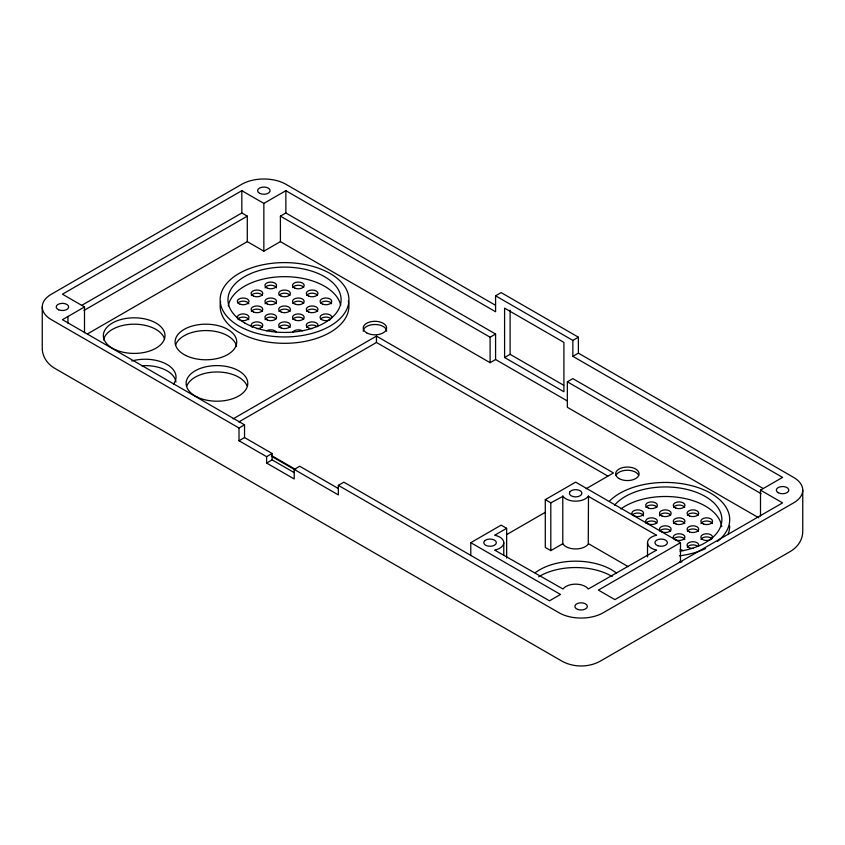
<?xml version="1.0" encoding="UTF-8"?>
<svg xmlns="http://www.w3.org/2000/svg" width="845" height="845" viewBox="0 0 845 845"><rect width="100%" height="100%" fill="white"/><g stroke="black" fill="none" stroke-linecap="round" stroke-linejoin="round"><path stroke-width="1.27" d="M647.513 556.876L647.513 542.67A13.657 7.89 0 0 1 655.942 535.381L656.586 535.244L588.257 496.3A13.657 7.89 0 0 1 575.635 501.169A13.657 7.89 0 0 1 563.013 496.3L550.803 502.838L545.289 499.659L545.289 547.444L550.803 550.634L562.781 543.715L562.781 495.93M588.49 495.93L588.257 544.085A13.657 7.89 0 0 1 575.635 548.954A13.657 7.89 0 0 1 563.013 544.085L562.781 543.715M578.392 337.208L572.857 340.408L572.857 356.337L578.392 353.136L578.392 337.208L501.138 292.602L495.582 295.813L495.582 311.742L285.863 190.685L263.851 203.391L241.828 190.685L62.435 294.197L84.5 306.946L84.5 332.772M81.859 305.288L241.828 212.982L247.289 216.14L247.289 241.628L87.362 333.965M84.5 306.946L62.435 319.685L244.532 424.824L244.532 437.562L272.122 453.49L272.122 459.87L294.197 472.608M83.94 310.453L247.289 216.14M495.582 359.526L490.1 362.695L280.403 241.628L280.403 216.14L285.863 212.982L495.582 334.039L495.582 359.526L567.164 400.857M247.289 241.628L263.851 251.187L280.403 241.628M233.072 418.888L376.447 336.109L613.459 472.946L586.155 488.716M238.765 421.972L376.447 342.478L607.766 476.031M495.445 305.246L285.927 184.284A31.212 18.02 0 0 0 241.786 184.273L51.397 294.197A31.212 18.02 0 0 0 51.397 319.685L239.008 428.003L244.532 424.824M239.008 428.003L239.008 440.752L244.532 437.562M239.008 440.752L266.608 456.68L272.122 453.49M266.608 456.68L266.608 463.049L272.122 459.87M280.403 216.14L490.1 337.208L495.582 334.039M504.592 357.519L563.911 391.763L563.911 342.383L504.592 308.14L504.592 357.519L510.105 354.33L563.721 385.288M271.446 456.268L338.349 494.916L338.349 485.357L343.862 482.168L549.482 600.806L560.488 594.457L470.792 542.67L470.792 555.577M758.821 517.837L567.354 407.301L567.354 381.813L572.847 378.644L763.193 488.505M470.792 542.67L501.138 525.146L506.651 528.326L506.651 558.038M545.289 499.659L575.635 482.136L680.478 542.67L680.478 562.041M506.651 528.326L494.684 535.234L495.328 535.371A13.668 7.89 0 0 1 503.768 542.67L503.768 555.577M506.504 534.705L545.194 512.366M760.5 515.968L760.5 490.132L782.576 477.393L572.857 356.337M680.478 542.67L598.397 590.095L614.896 599.623L782.576 502.881L760.5 490.132M495.582 295.813L572.857 340.408M578.392 353.136L793.603 477.393A31.212 18.02 0 0 1 793.603 502.881L603.193 612.773A31.212 18.02 0 0 1 559.041 612.773L338.349 485.357M567.354 381.813L761.102 493.67M588.49 543.715L628.215 566.646M338.201 488.463L299.711 466.239L294.197 469.429L294.197 478.978L266.608 463.049M271.837 455.719L295.761 469.535M802.75 490.132L802.75 531.547C802.739 539.923 797.405 547.412 790.307 551.479L600.024 661.297C588.469 667.539 573.766 667.539 562.21 661.297L54.693 368.283C47.595 364.216 42.261 356.738 42.25 348.362L42.25 306.936M550.803 502.838L550.803 550.634M510.105 310.147L510.105 354.33M490.1 337.208L490.1 362.695M376.447 336.109L376.447 342.478M285.863 190.685L285.863 212.982M263.851 203.391L263.851 251.187M241.828 190.685L241.828 212.982M67.949 316.495L67.949 323.054M348.33 301.095A64.389 37.169 0 0 1 284.892 343.313A64.389 37.169 0 0 1 220.661 301.496M228.266 305.943A56.583 32.67 0 0 1 284.078 276.664A56.583 32.67 0 0 1 340.715 305.415M620.927 508.901A56.583 32.67 0 0 1 681.883 497.927A56.583 32.67 0 0 1 721.736 526.731M710.138 539.86A5.852 3.38 0 0 1 701.181 538.254A5.852 3.38 0 0 1 706.388 533.755A5.852 3.38 0 0 1 712.388 537.916M711.152 539.321A5.852 3.38 0 0 1 710.835 539.522M693.365 548.458A5.852 3.38 0 0 1 687.069 544.824A5.852 3.38 0 0 1 694.263 541.803A5.852 3.38 0 0 1 698.308 546.388M680.024 549.715A5.852 3.38 0 0 1 683.246 550.665M614.568 505.152A56.583 32.67 0 0 1 709.05 498.888A56.583 32.67 0 0 1 679.95 551.162M609.551 501.022A64.389 37.169 0 0 1 700.368 488.431A64.389 37.169 0 0 1 717.405 541.455M705.617 548.595A64.389 37.169 0 0 1 679.475 555.862M729.689 525.981A64.389 37.169 0 0 1 728.01 534.431M681.968 561.883A64.389 37.169 0 0 1 679.475 562.242M292.634 332.465A5.852 3.38 0 0 1 296.701 329.983A5.852 3.38 0 0 1 302.447 330.817M266.64 330.817A5.852 3.38 0 0 1 272.375 329.983A5.852 3.38 0 0 1 276.452 332.465M251.546 326.55A5.852 3.38 0 0 1 255.581 321.977A5.852 3.38 0 0 1 262.784 324.998A5.852 3.38 0 0 1 256.489 328.631M252.497 327.459A5.852 3.38 0 0 1 252.211 327.247M237.466 318.09A5.852 3.38 0 0 1 243.159 313.917A5.852 3.38 0 0 1 248.842 318.09A5.852 3.38 0 0 1 240.498 320.308M239.357 319.864A5.852 3.38 0 0 1 238.702 319.495M238.163 319.061A5.852 3.38 0 0 1 237.941 318.829M312.132 328.642A5.852 3.38 0 0 1 306.334 324.818A5.852 3.38 0 0 1 313.653 321.998A5.852 3.38 0 0 1 317.54 326.55M329.032 320.16A5.852 3.38 0 0 1 320.329 318.28A5.852 3.38 0 0 1 325.726 313.917A5.852 3.38 0 0 1 331.631 318.058M330.099 319.663A5.852 3.38 0 0 1 329.772 319.843M363.223 331.251A11.703 6.76 0 0 1 374.937 324.491A11.703 6.76 0 0 1 386.64 331.251M616.058 475.249A11.703 6.76 0 0 1 627.37 470.232A11.703 6.76 0 0 1 638.683 475.249M306.566 327.406A5.852 3.38 0 0 1 311.446 325.093A5.852 3.38 0 0 1 317.128 326.677M320.699 318.977A5.852 3.38 0 0 1 325.652 317.107A5.852 3.38 0 0 1 330.891 318.692M320.72 303.017A5.852 3.38 0 0 1 326.614 301.2A5.852 3.38 0 0 1 331.62 303.767M306.566 311.478A5.852 3.38 0 0 1 312.132 309.133A5.852 3.38 0 0 1 317.699 311.478M292.771 319.442A5.852 3.38 0 0 1 298.105 317.107A5.852 3.38 0 0 1 303.746 319.188M278.966 327.427A5.852 3.38 0 0 1 284.49 325.071A5.852 3.38 0 0 1 290.099 327.374M306.714 295.317A5.852 3.38 0 0 1 312.09 293.204A5.852 3.38 0 0 1 317.519 295.264M292.771 303.503A5.852 3.38 0 0 1 298.105 301.179A5.852 3.38 0 0 1 303.746 303.26M278.977 311.478A5.852 3.38 0 0 1 284.543 309.133A5.852 3.38 0 0 1 290.11 311.478M265.045 319.716A5.852 3.38 0 0 1 270.009 317.128A5.852 3.38 0 0 1 275.945 318.924M251.958 326.677A5.852 3.38 0 0 1 257.408 325.082A5.852 3.38 0 0 1 262.362 327.152M292.761 287.606A5.852 3.38 0 0 1 298.063 285.251A5.852 3.38 0 0 1 303.725 287.3M279.135 295.296A5.852 3.38 0 0 1 284.543 293.204A5.852 3.38 0 0 1 289.951 295.296M265.045 303.788A5.852 3.38 0 0 1 270.696 301.169A5.852 3.38 0 0 1 276.431 303.735M251.366 311.499A5.852 3.38 0 0 1 256.901 309.133A5.852 3.38 0 0 1 262.499 311.446M237.941 318.945A5.852 3.38 0 0 1 243.846 317.128A5.852 3.38 0 0 1 248.842 319.695M265.055 287.828A5.852 3.38 0 0 1 270.749 285.24A5.852 3.38 0 0 1 276.442 287.828M251.366 295.57A5.852 3.38 0 0 1 256.679 293.215A5.852 3.38 0 0 1 262.341 295.264M237.941 303.017A5.852 3.38 0 0 1 243.846 301.2A5.852 3.38 0 0 1 248.842 303.767M673.539 507.412A5.852 3.38 0 0 1 679.105 505.078A5.852 3.38 0 0 1 684.672 507.412M687.344 515.376A5.852 3.38 0 0 1 692.678 513.042A5.852 3.38 0 0 1 698.319 515.133M701.012 523.594A5.852 3.38 0 0 1 706.705 521.006A5.852 3.38 0 0 1 712.398 523.594M645.95 507.412A5.852 3.38 0 0 1 651.284 505.078A5.852 3.38 0 0 1 656.924 507.158M659.533 515.894A5.852 3.38 0 0 1 664.624 513.063A5.852 3.38 0 0 1 670.719 515.133M673.412 523.594A5.852 3.38 0 0 1 679.105 521.006A5.852 3.38 0 0 1 684.799 523.594M687.334 531.304A5.852 3.38 0 0 1 692.9 528.97A5.852 3.38 0 0 1 698.466 531.304M701.012 539.532A5.852 3.38 0 0 1 706.008 536.955A5.852 3.38 0 0 1 711.912 538.783M632.335 515.091A5.852 3.38 0 0 1 638.471 513.073A5.852 3.38 0 0 1 643.51 515.936M645.95 523.34A5.852 3.38 0 0 1 651.284 521.006A5.852 3.38 0 0 1 656.924 523.097M659.903 531.051A5.852 3.38 0 0 1 665.311 528.97A5.852 3.38 0 0 1 670.719 531.061M673.887 538.783A5.852 3.38 0 0 1 679.792 536.955A5.852 3.38 0 0 1 684.799 539.522M687.334 547.233A5.852 3.38 0 0 1 691.981 544.94A5.852 3.38 0 0 1 697.632 546.293M538.614 576.808A50.732 29.29 0 0 1 612.213 576.533M186.66 386.471A30.821 17.798 0 0 1 216.246 371.98A30.821 17.798 0 0 1 246.941 385.679M141.685 365.716A30.821 17.798 0 0 1 175.94 381.982M175.58 345.161A30.821 17.798 0 0 1 207.173 330.575A30.821 17.798 0 0 1 236.579 346.608M103.555 339.87A30.821 17.798 0 0 1 133.531 324.195A30.821 17.798 0 0 1 164.595 339.151M535.191 572.773A50.732 29.29 0 0 1 616.48 573.09M503.768 542.67A13.668 7.89 0 0 1 495.328 549.958L494.684 550.095L563.013 589.028A13.657 7.89 0 0 1 575.635 584.159A13.657 7.89 0 0 1 588.257 589.028L656.586 550.084L655.942 549.947A13.657 7.89 0 0 1 647.513 542.67M131.799 361.005A30.821 17.798 0 0 1 166.549 364.195A30.821 17.798 0 0 1 173.489 384.105M484.534 541.032L484.333 541.286A6.242 3.602 0 0 0 484.333 544.043L484.534 544.296A6.242 3.602 0 0 0 487.269 545.881L487.713 545.997A6.242 3.602 0 0 0 496.342 542.67A6.242 3.602 0 0 0 487.713 539.332L487.269 539.448A6.242 3.602 0 0 0 484.534 541.032M570.069 491.642L569.868 491.906A6.242 3.602 0 0 0 575.635 496.881A6.242 3.602 0 0 0 581.402 491.906L581.202 491.642A6.242 3.602 0 0 0 578.466 490.068L578.022 489.952A6.242 3.602 0 0 0 573.248 489.952L572.804 490.068A6.242 3.602 0 0 0 570.069 491.642M245.631 329.392A64.389 37.169 0 0 0 348.425 304.422A64.389 37.169 0 0 0 259.584 265.51A64.389 37.169 0 0 0 245.631 329.392M244.86 323.054A56.583 32.67 0 0 0 339.31 307.971A56.583 32.67 0 0 0 269.46 268.287A56.583 32.67 0 0 0 244.86 323.054M675.799 508.056A5.852 3.38 0 0 0 684.946 505.532A5.852 3.38 0 0 0 676.591 502.226A5.852 3.38 0 0 0 675.799 508.056M689.594 516.02A5.852 3.38 0 0 0 698.741 513.506A5.852 3.38 0 0 0 690.386 510.19A5.852 3.38 0 0 0 689.594 516.02M703.779 524.132A5.852 3.38 0 0 0 712.557 521.207A5.852 3.38 0 0 0 703.779 518.27A5.852 3.38 0 0 0 703.779 524.132M648.59 508.194A5.852 3.38 0 0 0 657.368 505.268A5.852 3.38 0 0 0 648.59 502.342A5.852 3.38 0 0 0 648.59 508.194M661.994 516.02A5.852 3.38 0 0 0 671.152 513.496A5.852 3.38 0 0 0 662.797 510.19A5.852 3.38 0 0 0 661.994 516.02M676.18 524.122A5.852 3.38 0 0 0 684.957 521.196A5.852 3.38 0 0 0 676.18 518.27A5.852 3.38 0 0 0 676.18 524.122M689.583 531.949A5.852 3.38 0 0 0 698.741 529.435A5.852 3.38 0 0 0 690.386 526.118A5.852 3.38 0 0 0 689.583 531.949M634.732 516.137A5.852 3.38 0 0 0 643.573 513.274A5.852 3.38 0 0 0 634.848 510.285A5.852 3.38 0 0 0 634.732 516.137M648.59 524.122A5.852 3.38 0 0 0 657.368 521.196A5.852 3.38 0 0 0 648.59 518.27A5.852 3.38 0 0 0 648.59 524.122M662.385 532.086A5.852 3.38 0 0 0 671.162 529.16A5.852 3.38 0 0 0 662.385 526.234A5.852 3.38 0 0 0 662.385 532.086M676.18 540.05A5.852 3.38 0 0 0 684.957 537.124A5.852 3.38 0 0 0 676.18 534.198A5.852 3.38 0 0 0 676.18 540.05M281.269 328.061A5.852 3.38 0 0 0 290.384 325.494A5.852 3.38 0 0 0 281.976 322.22A5.852 3.38 0 0 0 281.269 328.061M267.474 320.097A5.852 3.38 0 0 0 276.59 317.53A5.852 3.38 0 0 0 268.182 314.255A5.852 3.38 0 0 0 267.474 320.097M253.68 312.132A5.852 3.38 0 0 0 262.795 309.566A5.852 3.38 0 0 0 254.387 306.291A5.852 3.38 0 0 0 253.68 312.132M240.233 304.295A5.852 3.38 0 0 0 249.011 301.369A5.852 3.38 0 0 0 240.233 298.443A5.852 3.38 0 0 0 240.233 304.295M323.001 304.295A5.852 3.38 0 0 0 331.779 301.369A5.852 3.38 0 0 0 323.001 298.443A5.852 3.38 0 0 0 323.001 304.295M308.816 312.111A5.852 3.38 0 0 0 317.974 309.597A5.852 3.38 0 0 0 309.619 306.281A5.852 3.38 0 0 0 308.816 312.111M281.617 312.259A5.852 3.38 0 0 0 290.395 309.333A5.852 3.38 0 0 0 281.617 306.408A5.852 3.38 0 0 0 281.617 312.259M295.412 320.223A5.852 3.38 0 0 0 304.189 317.297A5.852 3.38 0 0 0 295.412 314.372A5.852 3.38 0 0 0 295.412 320.223M295.412 304.295A5.852 3.38 0 0 0 304.189 301.369A5.852 3.38 0 0 0 295.412 298.443A5.852 3.38 0 0 0 295.412 304.295M308.858 296.204A5.852 3.38 0 0 0 317.974 293.637A5.852 3.38 0 0 0 309.576 290.363A5.852 3.38 0 0 0 308.858 296.204M295.063 288.24A5.852 3.38 0 0 0 304.179 285.673A5.852 3.38 0 0 0 295.771 282.399A5.852 3.38 0 0 0 295.063 288.24M281.227 296.183A5.852 3.38 0 0 0 290.374 293.669A5.852 3.38 0 0 0 282.019 290.353A5.852 3.38 0 0 0 281.227 296.183M267.474 304.168A5.852 3.38 0 0 0 276.59 301.602A5.852 3.38 0 0 0 268.182 298.327A5.852 3.38 0 0 0 267.474 304.168M253.68 296.204A5.852 3.38 0 0 0 262.795 293.637A5.852 3.38 0 0 0 254.387 290.363A5.852 3.38 0 0 0 253.68 296.204M267.432 288.219A5.852 3.38 0 0 0 276.579 285.705A5.852 3.38 0 0 0 268.224 282.388A5.852 3.38 0 0 0 267.432 288.219M366.656 332.845A11.703 6.76 0 0 0 386.239 329.814A11.703 6.76 0 0 0 371.906 321.533A11.703 6.76 0 0 0 366.656 332.845M619.089 478.587A11.703 6.76 0 0 0 638.683 475.555A11.703 6.76 0 0 0 624.339 467.274A11.703 6.76 0 0 0 619.089 478.587M657.885 545.733A6.242 3.602 0 0 0 667.413 542.775A6.242 3.602 0 0 0 658.213 539.49A6.242 3.602 0 0 0 657.885 545.733M778.203 492.709A6.242 3.602 0 0 0 788.617 491.029A6.242 3.602 0 0 0 780.896 486.657A6.242 3.602 0 0 0 778.203 492.709M577.991 609.52A6.242 3.602 0 0 0 587.36 606.404A6.242 3.602 0 0 0 577.991 603.277A6.242 3.602 0 0 0 577.991 609.52M259.806 193.399A6.242 3.602 0 0 0 269.988 191.308A6.242 3.602 0 0 0 261.76 187.252A6.242 3.602 0 0 0 259.806 193.399M58.622 309.798A6.242 3.602 0 0 0 68.614 307.411A6.242 3.602 0 0 0 60.048 303.608A6.242 3.602 0 0 0 58.622 309.798M185.953 355.544A30.821 17.798 0 0 0 236.23 345.183A30.821 17.798 0 0 0 195.544 325.219A30.821 17.798 0 0 0 185.953 355.544M196.853 396.896A30.821 17.798 0 0 0 247.236 386.704A30.821 17.798 0 0 0 206.75 366.603A30.821 17.798 0 0 0 196.853 396.896M115.691 349.862A30.821 17.798 0 0 0 164.775 337.725A30.821 17.798 0 0 0 122.039 319.252A30.821 17.798 0 0 0 115.691 349.862"/></g></svg>
